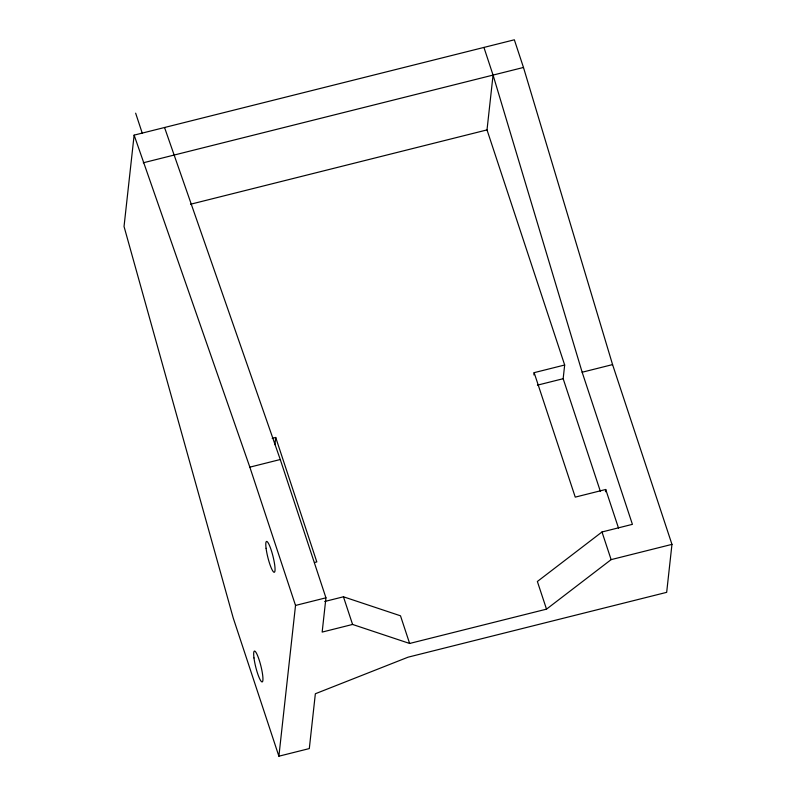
<?xml version="1.0" encoding="UTF-8"?>
<svg xmlns="http://www.w3.org/2000/svg" width="796" height="796" viewBox="0 0 796 796"><rect width="100%" height="100%" fill="white"/><g stroke="black" fill="none" stroke-linecap="round" stroke-linejoin="round"><path stroke-width="1.19" d="M533.907 374.936L534.136 372.657L564.672 365.006L487.013 129.907L493.062 75.093L483.928 47.422M605.487 491.759L605.726 489.48L575.249 497.122L534.136 372.657M134.126 135.131L124.037 226.492L233.198 617.905L278.889 756.2L309.306 748.578L315.355 693.754L408.119 657.168L666.67 592.343L671.963 544.374L612.572 364.598L523.479 67.461L514.345 39.8L134.126 135.131L249.844 467.152L295.525 605.438L278.889 756.2M274.909 444.665L275.705 437.452L272.192 438.327M164.543 127.499L280.262 459.521L325.942 597.816L322.161 632.084L352.578 624.452L409.632 643.466L546.514 609.149L611.129 559.628L671.963 544.374M600.393 491.43L563.16 378.707L564.672 365.006M493.062 75.093L582.155 372.23L632.412 524.345L601.995 531.977L537.37 581.488L546.514 609.149M143.27 162.792L523.479 67.461M190.533 204.244L487.013 129.907M582.155 372.23L612.572 364.598M537.419 385.165L563.16 378.707M249.844 467.152L280.262 459.521M314.48 562.503L316.818 561.916L275.705 437.452M295.525 605.438L325.942 597.816M324.728 601.487L343.444 596.791L400.497 615.805L409.632 643.466M605.726 489.48L618.532 528.146M601.995 531.977L611.129 559.628M343.444 596.791L352.578 624.452M135.648 113.171L142.275 133.25M266.083 548.305A15.9 2.627 75.9 0 0 273.993 572.254A15.9 2.627 75.9 0 0 271.177 550.006A15.9 2.627 75.9 0 0 266.083 548.305M253.974 657.944A15.9 2.627 75.9 0 0 261.894 681.903A15.9 2.627 75.9 0 0 259.068 659.645A15.9 2.627 75.9 0 0 253.974 657.944"/></g></svg>
